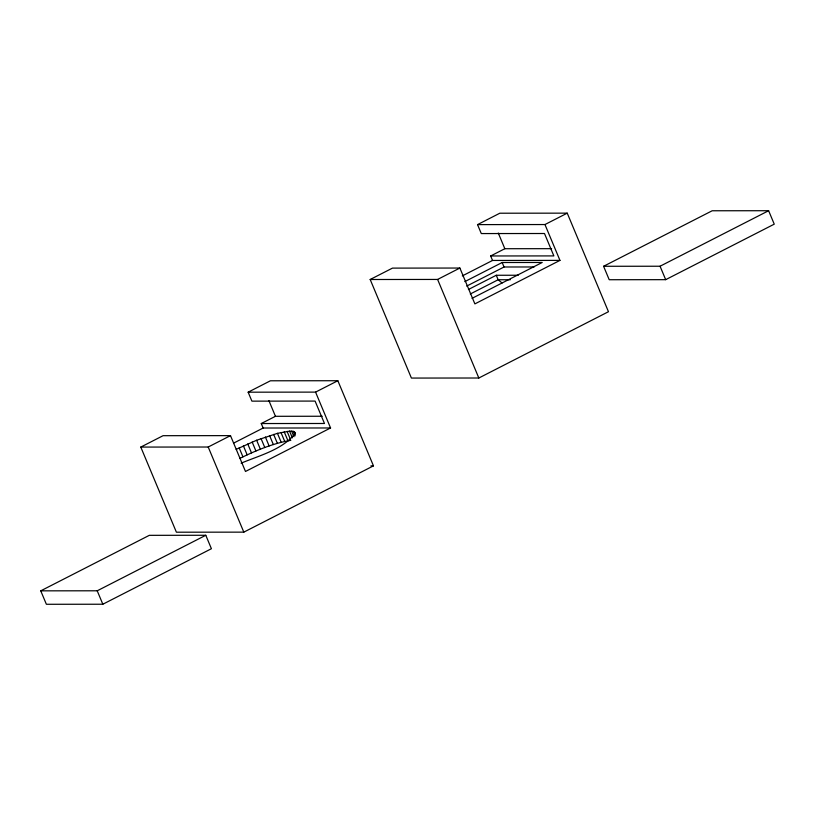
<?xml version="1.0" encoding="UTF-8"?>
<svg xmlns="http://www.w3.org/2000/svg" width="815" height="815" viewBox="0 0 815 815"><rect width="100%" height="100%" fill="white"/><g stroke="black" fill="none" stroke-linecap="round" stroke-linejoin="round"><path stroke-width="1.22" d="M477.539 224.614L499.819 213.214L567.24 213.153L608.469 311.717L478.833 378.007L411.412 378.068L370.183 279.504L392.463 268.115L459.884 268.043L474.88 303.893L559.956 260.392L544.96 224.543L477.539 224.614L481.288 233.569L544.491 233.508L553.864 255.91L490.661 255.971L492.535 260.454L559.956 260.392M370.183 279.504L437.604 279.443L459.884 268.043M544.96 224.543L567.24 213.153M490.661 255.971L504.842 248.718L551.612 248.677M462.309 275.908L492.535 260.454M248.147 392.188L270.427 380.788L337.848 380.727L373.464 465.854L243.817 532.144L176.397 532.205L140.791 447.078L163.071 435.689L230.492 435.628L245.488 471.467L330.564 427.967L315.568 392.117L248.147 392.188L251.896 401.143L315.099 401.082L324.472 423.484L261.269 423.545L263.143 428.028L330.564 427.967M464.825 281.613L502.172 262.512L542.209 262.471L472.028 298.361M466.7 286.096L504.047 266.994L534.07 266.963M468.421 289.508L496.274 275.266L518.228 275.246M470.296 293.991L498.148 279.749L510.343 279.739M140.791 447.078L208.212 447.017L230.492 435.628M315.568 392.117L337.848 380.727M261.269 423.545L275.45 416.302L322.22 416.251M234.037 442.912L263.143 428.028M603.589 266.281L712.167 210.769L768.627 210.718L774.25 224.156L665.682 279.667L609.212 279.728L603.589 266.281L660.058 266.23L768.627 210.718M40.75 590.844L149.318 535.333L205.788 535.272L211.411 548.719L102.833 604.231L46.374 604.282L40.75 590.844L97.219 590.793L205.788 535.272M236.146 449.371L256.623 440.243L277.446 433.336L289.57 431.135L293.288 431.329L295.407 433.213C282.673 449.625 259.771 455.391 241.128 463.175M239.895 458.336C256.093 450.461 272.984 443.329 290.833 440.334M370.917 465.854L373.464 465.854M502.05 282.999L498.148 279.749L496.274 275.266M660.058 266.23L665.682 279.667M498.281 233.039L504.842 248.718M502.172 262.512L504.047 266.994M437.604 279.443L478.833 378.007M294.47 431.746L295.407 433.988M293.288 431.329L295.162 435.811M291.648 431.125L293.991 436.728M289.57 431.135L292.381 437.859M287.084 431.369L290.364 439.214M284.211 431.818L287.96 440.783M268.889 400.613L275.45 416.302M280.981 432.48L284.73 441.435M277.446 433.336L281.195 442.301M273.636 434.385L277.385 443.35M269.602 435.618L273.351 444.582M265.395 437.023L269.133 445.978M261.045 438.572L264.794 447.527M256.623 440.243L260.372 449.208M252.171 442.036L255.92 451.001M247.75 443.92L251.499 452.875M243.4 445.866L247.149 454.821M239.182 447.863L242.931 456.818M208.212 447.017L243.817 532.144M97.219 590.793L102.833 604.231"/></g></svg>
